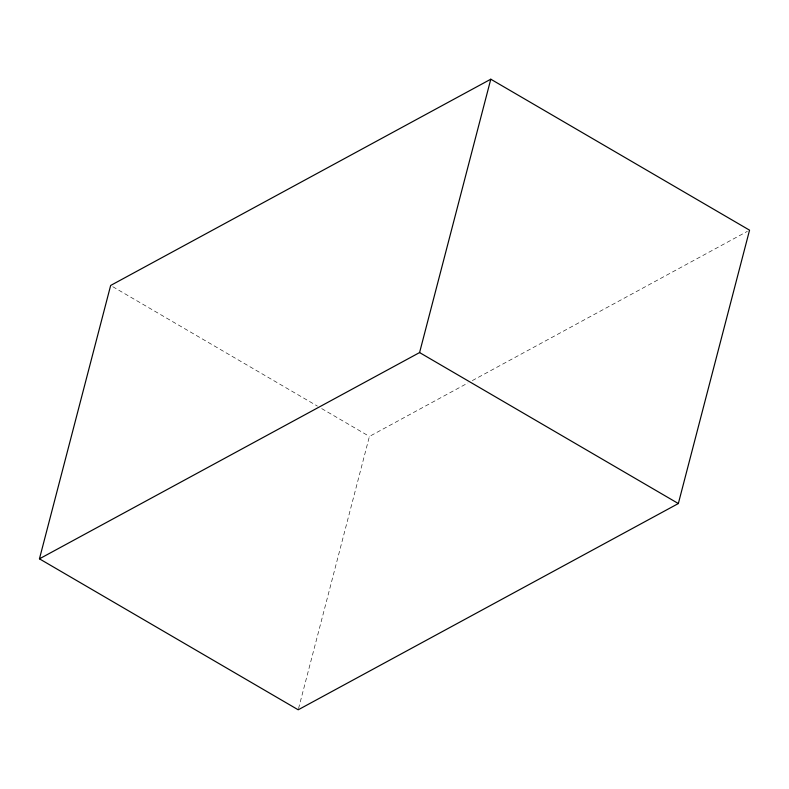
<?xml version="1.0" encoding="UTF-8"?>
<svg xmlns="http://www.w3.org/2000/svg" width="789" height="789" viewBox="0 0 789 789"><rect width="100%" height="100%" fill="white"/><g stroke="black" fill="none" stroke-linecap="round" stroke-linejoin="round"><path stroke-width="0.59" stroke-dasharray="3.94 2.96" d="M298.528 708.611L369.42 436.435L467.976 382.961M472.305 380.604L747.38 231.355M112.778 286.703L317.454 406.118M321.695 408.584L369.42 436.435"/><path stroke-width="1.18" d="M39.45 558.829L110.657 285.46L490.788 79.206L749.55 230.171L678.343 503.54L298.212 709.794L39.45 558.829L419.58 352.565L490.788 79.206M419.58 352.565L678.343 503.54"/></g></svg>
